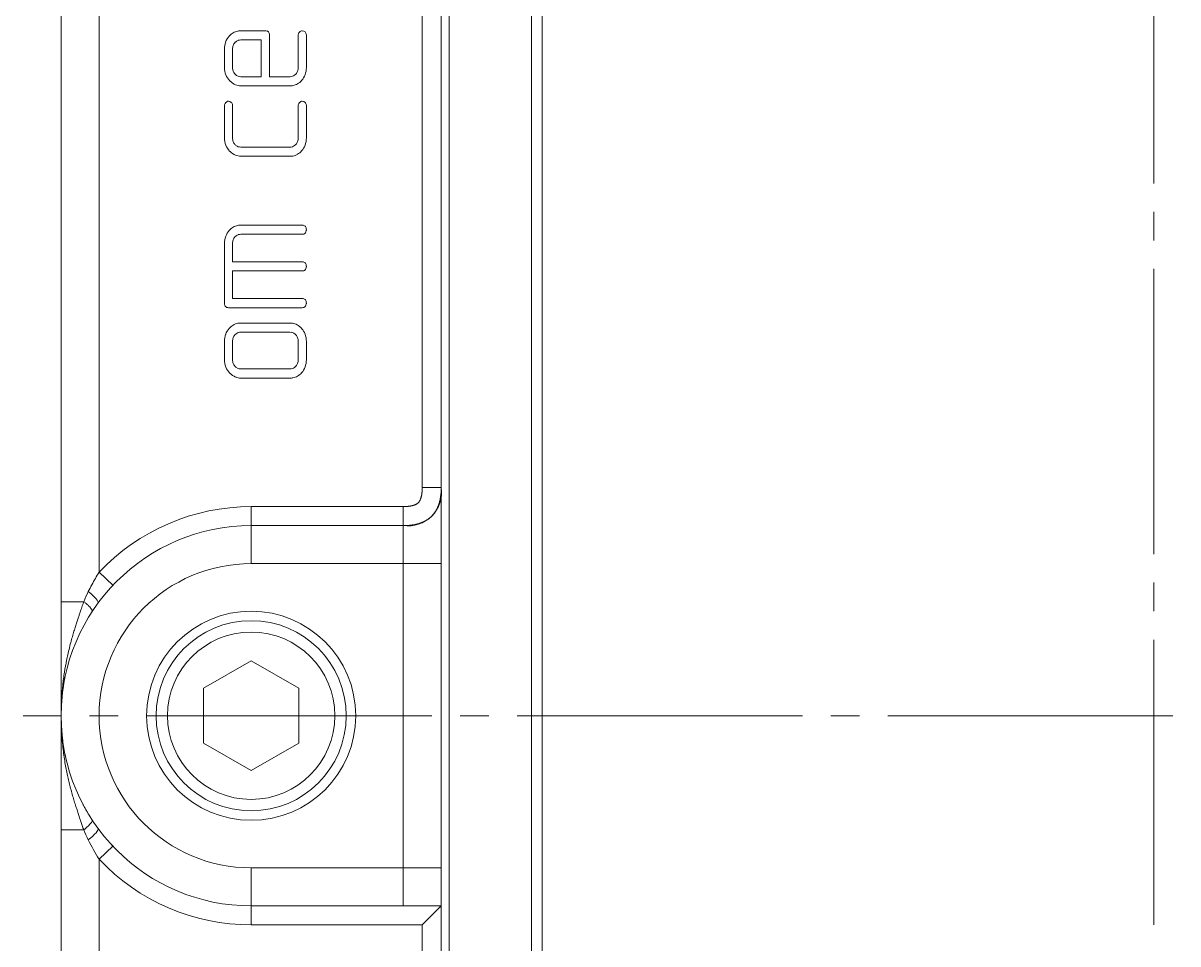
# Model space of a CAD drawing. Header units: millimetres. Extents: x -337 to 383, y -252 to 375.
# Drawn here: x -59.5 to 1.3, y -12 to 36.4 of the extents above; entities that cross this region are included whole.
import ezdxf

# ---------------------------------------------------------------- set-up
doc = ezdxf.new("R2010")
doc.units = ezdxf.units.MM
doc.linetypes.add('K5LT_AXLED', pattern=[19.5, 15, -1.5, 1.5, -1.5])
doc.linetypes.add('K5LT_THIN', pattern=[0])

# ---------------------------------------------------------------- blocks, each defined once
blk = doc.blocks.new('U2')
at = {"color": 30, "linetype": 'K5LT_AXLED', "lineweight": 18, "true_color": 0xff8000}
for p, q in [((0, 82), (0, -82)), ((59.5, 0), (-59.5, 0))]:
    blk.add_line(p, q, dxfattribs=at)
at = {"color": 7, "linetype": 'K5LT_THIN', "lineweight": 18}
for p, q in [((-57.5, 6), (-57.5, 70)), ((-57.5, 70), (-57.5, 1.403)), ((-55.5, 7.55), (-55.5, 62.45)), ((-37.5, 55), (-37.5, -55)), ((-37.074, 55), (-37.074, -55)), ((-32.758, 55), (-32.758, -55)), ((-32.185, 55), (-32.185, -55)), ((-38.5, 45.029), (-38.5, 12)), ((-46.75, 36.027), (-48.045, 36.027)), ((-46.592, 35.97), (-46.609, 35.986)), ((-44.811, 36.027), (-44.824, 36.026)), ((-44.735, 36.011), (-44.811, 36.027)), ((-44.664, 35.964), (-44.735, 36.011)), ((-48.29, 35.463), (-48.351, 35.405)), ((-46.966, 35.545), (-48.045, 35.545)), ((-46.966, 33.611), (-46.966, 35.545)), ((-46.534, 33.611), (-46.534, 35.785)), ((-45.026, 35.785), (-45.026, 34.094)), ((-44.595, 35.786), (-44.596, 35.811)), ((-44.595, 34.095), (-44.595, 35.786)), ((-48.908, 35.061), (-48.908, 34.095)), ((-48.477, 35.062), (-48.477, 34.095)), ((-48.122, 33.618), (-48.045, 33.611)), ((-48.045, 33.611), (-46.966, 33.611)), ((-45.457, 33.611), (-46.534, 33.611)), ((-45.151, 33.751), (-45.212, 33.694)), ((-48.638, 33.405), (-48.608, 33.375)), ((-48.045, 33.13), (-45.458, 33.13)), ((-48.692, 32.324), (-48.706, 32.323)), ((-48.617, 32.308), (-48.692, 32.324)), ((-48.546, 32.261), (-48.617, 32.308)), ((-44.811, 32.324), (-44.824, 32.323)), ((-44.735, 32.308), (-44.811, 32.324)), ((-44.664, 32.261), (-44.735, 32.308)), ((-48.908, 32.082), (-48.908, 30.392)), ((-48.477, 32.082), (-48.477, 32.108)), ((-48.477, 30.39), (-48.477, 32.082)), ((-45.026, 32.082), (-45.026, 30.39)), ((-44.595, 32.082), (-44.596, 32.108)), ((-44.595, 30.392), (-44.595, 32.082)), ((-48.045, 29.907), (-48.123, 29.914)), ((-45.458, 29.907), (-48.045, 29.907)), ((-45.151, 30.047), (-45.212, 29.99)), ((-48.638, 29.701), (-48.608, 29.671)), ((-48.045, 29.426), (-45.458, 29.426)), ((-44.811, 25.806), (-48.045, 25.806)), ((-44.647, 25.739), (-44.655, 25.747)), ((-48.351, 25.184), (-48.29, 25.242)), ((-48.045, 25.325), (-44.811, 25.325)), ((-44.811, 25.325), (-44.762, 25.328)), ((-48.908, 24.841), (-48.908, 21.703)), ((-48.477, 23.875), (-48.477, 24.841)), ((-44.811, 23.875), (-48.477, 23.875)), ((-44.647, 23.807), (-44.655, 23.816)), ((-48.477, 23.393), (-44.811, 23.393)), ((-48.477, 21.943), (-48.477, 23.393)), ((-44.811, 23.393), (-44.762, 23.397)), ((-44.811, 21.943), (-48.477, 21.943)), ((-44.647, 21.876), (-44.655, 21.885)), ((-48.85, 21.518), (-48.833, 21.502)), ((-48.692, 21.462), (-44.811, 21.462)), ((-44.811, 21.462), (-44.762, 21.465)), ((-48.29, 20.09), (-48.351, 20.033)), ((-45.458, 20.655), (-48.045, 20.655)), ((-45.458, 20.173), (-48.045, 20.173)), ((-45.38, 20.166), (-45.458, 20.173)), ((-48.908, 19.689), (-48.908, 18.723)), ((-48.477, 19.69), (-48.477, 18.723)), ((-45.026, 18.723), (-45.026, 19.69)), ((-44.595, 18.723), (-44.595, 19.689)), ((-48.123, 18.246), (-48.045, 18.239)), ((-48.045, 18.239), (-45.458, 18.239)), ((-45.213, 18.322), (-45.151, 18.379)), ((-48.638, 18.033), (-48.608, 18.003)), ((-48.045, 17.757), (-45.458, 17.757)), ((-38.5, 12), (-37.5, 12)), ((-39.5, 11), (-47.5, 11)), ((-47.5, 11), (-47.5, 10)), ((-39.5, 11), (-39.5, 10)), ((-39.5, 10), (-47.5, 10)), ((-47.5, 8), (-47.5, 10)), ((-39.5, 10), (-39.5, 10)), ((-39.5, 10), (-39.5, 8)), ((-39.5, 8), (-47.5, 8)), ((-37.5, 8), (-39.5, 8)), ((-39.5, 8), (-39.5, -8)), ((-55.5, 7.55), (-54.773, 6.863)), ((-57.5, 0), (-57.5, 6)), ((-57.5, 6), (-56.306, 6)), ((-47.5, 2.887), (-50, 1.443)), ((-45, 1.443), (-47.5, 2.887)), ((-57.5, 0.061), (-57.5, 1.403)), ((-50, 1.443), (-50, -1.443)), ((-45, -1.443), (-45, 1.443)), ((-57.5, 0.061), (-57.5, -0.832)), ((-57.5, -6), (-57.5, 0)), ((-57.5, 0), (-57.5, 0)), ((-57.5, -0.003), (-57.5, -0.006)), ((-57.5, -0.02), (-57.5, -1.409)), ((-50, -1.443), (-47.5, -2.887)), ((-47.5, -2.887), (-45, -1.443)), ((-57.5, -2.021), (-57.5, -2.634)), ((-57.5, -2.634), (-57.5, -6)), ((-57.5, -70), (-57.5, -6)), ((-57.5, -6), (-56.306, -6)), ((-55.5, -7.55), (-54.773, -6.863)), ((-55.5, -62.45), (-55.5, -7.55)), ((-47.5, -8), (-47.5, -10)), ((-47.5, -8), (-39.5, -8)), ((-39.5, -8), (-37.5, -8)), ((-39.5, -8), (-39.5, -10)), ((-47.5, -10), (-39.5, -10)), ((-47.5, -11), (-47.5, -10)), ((-39.5, -10), (-37.5, -10)), ((-38.5, -11), (-37.5, -10)), ((-47.5, -11), (-38.5, -11)), ((-38.5, -11), (-38.5, -45.029))]:
    blk.add_line(p, q, dxfattribs=at)
for radius in [5.5, 5, 4.4]:
    blk.add_circle((-47.5, 0), radius, dxfattribs=at)
for centre, radius, start, end in [((-47.996, 35.162), 0.883, 120.59846, 138.7068), ((-48.068, 35.282), 0.743, 100.83959, 120.59846), ((-48.054, 35.212), 0.814, 95.25842, 100.83959), ((-48.045, 35.11), 0.917, 90, 95.25842), ((-46.75, 35.723), 0.304, 73.84298, 90), ((-46.712, 35.855), 0.167, 51.98474, 73.84298), ((-46.716, 35.852), 0.172, 17.26539, 43.63129), ((-46.931, 35.785), 0.396, 0, 17.26539), ((-44.818, 35.785), 0.208, 157.21344, 180), ((-44.734, 35.75), 0.3, 138.25068, 157.21344), ((-44.746, 35.761), 0.283, 119.97982, 138.25065), ((-44.811, 35.873), 0.154, 95.08682, 119.97982), ((-44.792, 35.824), 0.19, 23.99201, 47.70326), ((-44.863, 35.792), 0.268, 4.07796, 23.99201), ((-47.807, 35.061), 1.101, 160.04237, 180), ((-47.935, 35.108), 0.965, 138.7068, 160.04237), ((-47.921, 35.062), 0.555, 159.96595, 180), ((-47.998, 35.09), 0.473, 138.24508, 159.96595), ((-48.054, 35.159), 0.385, 108.63163, 127.93408), ((-48.045, 35.133), 0.413, 90, 108.63163), ((-47.847, 34.095), 1.061, 180, 201.32372), ((-47.921, 34.095), 0.555, 180, 200.03405), ((-45.582, 34.094), 0.555, 339.98391, 0), ((-45.704, 34.095), 1.109, 339.95769, 0), ((-47.99, 34.04), 0.907, 201.32372, 224.40217), ((-47.998, 34.067), 0.473, 200.03405, 221.75492), ((-48.017, 34.05), 0.449, 221.75493, 239.77376), ((-48.055, 33.984), 0.372, 239.77376, 259.57034), ((-45.457, 34.023), 0.412, 270, 288.63298), ((-45.448, 33.997), 0.384, 288.63298, 307.93561), ((-45.504, 34.066), 0.473, 318.27163, 339.98391), ((-45.55, 34.039), 0.945, 318.23104, 339.95769), ((-47.94, 34.075), 0.967, 226.3598, 246.43868), ((-48.045, 33.835), 0.705, 246.43868, 270), ((-45.458, 34.035), 0.905, 270, 275.0654), ((-45.449, 33.942), 0.812, 275.0654, 280.41479), ((-45.437, 33.876), 0.744, 280.41479, 300.20811), ((-45.514, 34.007), 0.896, 300.20811, 318.23105), ((-48.615, 32.047), 0.3, 138.24305, 157.21086), ((-48.628, 32.058), 0.283, 119.96972, 138.24305), ((-48.692, 32.17), 0.154, 95.07718, 119.96972), ((-48.673, 32.12), 0.19, 23.97114, 47.68448), ((-44.734, 32.047), 0.3, 138.25828, 157.22115), ((-44.746, 32.058), 0.283, 119.98996, 138.25827), ((-44.811, 32.17), 0.154, 95.09649, 119.98996), ((-44.792, 32.12), 0.19, 23.98209, 47.69387), ((-48.699, 32.082), 0.208, 157.21086, 180), ((-48.745, 32.089), 0.268, 4.07131, 23.97114), ((-44.818, 32.082), 0.209, 157.22115, 180), ((-44.863, 32.089), 0.268, 4.07276, 23.98209), ((-47.847, 30.392), 1.061, 180, 201.31907), ((-47.921, 30.39), 0.555, 180, 200.02771), ((-45.582, 30.39), 0.555, 339.97229, 0), ((-45.704, 30.392), 1.109, 339.9627, 0), ((-47.99, 30.336), 0.907, 201.31907, 224.39357), ((-47.999, 30.362), 0.473, 200.02771, 221.7482), ((-48.017, 30.346), 0.448, 221.7482, 239.76474), ((-48.055, 30.28), 0.372, 239.76474, 259.56308), ((-45.458, 30.319), 0.412, 270, 288.63305), ((-45.449, 30.293), 0.384, 288.63305, 307.93446), ((-45.504, 30.362), 0.473, 318.25179, 339.97229), ((-45.55, 30.335), 0.945, 318.23734, 339.9627), ((-47.94, 30.371), 0.967, 226.35975, 246.43811), ((-48.045, 30.131), 0.705, 246.43811, 270), ((-45.458, 30.33), 0.905, 270, 275.06855), ((-45.449, 30.237), 0.811, 275.06855, 280.42131), ((-45.437, 30.171), 0.744, 280.42131, 300.21579), ((-45.514, 30.303), 0.896, 300.21579, 318.23735), ((-47.935, 24.887), 0.964, 138.71061, 160.04655), ((-47.997, 24.941), 0.883, 120.6047, 138.71061), ((-48.068, 25.062), 0.742, 100.84402, 120.6047), ((-48.055, 24.992), 0.813, 95.26066, 100.84402), ((-48.045, 24.89), 0.916, 90, 95.26066), ((-44.811, 25.552), 0.255, 69.34898, 90), ((-44.787, 25.615), 0.187, 45.18819, 69.34898), ((-44.825, 25.602), 0.224, 16.62526, 37.5278), ((-45.969, 25.943), 1.43, 337.54284, 342.92887), ((-44.948, 25.565), 0.353, 0, 16.62526), ((-44.738, 25.565), 0.143, 342.92887, 0), ((-47.807, 24.841), 1.101, 160.04655, 180), ((-47.921, 24.841), 0.555, 159.9734, 180), ((-47.998, 24.869), 0.473, 138.256, 159.9734), ((-48.054, 24.939), 0.384, 108.63352, 127.9347), ((-48.045, 24.913), 0.412, 90, 108.63352), ((-44.795, 25.524), 0.199, 279.57547, 300.62166), ((-44.774, 25.488), 0.156, 300.62166, 324.37247), ((-44.811, 23.62), 0.255, 69.34898, 90), ((-44.787, 23.684), 0.187, 45.18819, 69.34898), ((-44.825, 23.671), 0.224, 16.62526, 37.5278), ((-44.948, 23.634), 0.353, 0, 16.62526), ((-44.795, 23.593), 0.199, 279.57547, 300.62166), ((-44.774, 23.556), 0.156, 300.62166, 324.37247), ((-45.969, 24.012), 1.43, 337.54284, 342.92887), ((-44.738, 23.634), 0.143, 342.92887, 0), ((-44.811, 21.689), 0.255, 69.34898, 90), ((-44.787, 21.752), 0.187, 45.18819, 69.34898), ((-44.825, 21.739), 0.224, 16.62526, 37.5278), ((-48.512, 21.703), 0.396, 180, 197.268), ((-48.726, 21.636), 0.171, 197.268, 223.63405), ((-48.73, 21.634), 0.167, 231.98757, 253.84525), ((-48.692, 21.765), 0.304, 253.84525, 270), ((-44.795, 21.661), 0.199, 279.57547, 300.62166), ((-44.774, 21.625), 0.156, 300.62166, 324.37247), ((-45.969, 22.08), 1.43, 337.54284, 342.92887), ((-44.948, 21.702), 0.353, 0, 16.62526), ((-44.738, 21.702), 0.143, 342.92887, 0), ((-47.806, 19.689), 1.102, 160.05156, 180), ((-47.935, 19.736), 0.965, 138.72101, 160.05156), ((-47.996, 19.79), 0.883, 120.61737, 138.72101), ((-48.068, 19.911), 0.742, 100.85468, 120.61737), ((-48.054, 19.787), 0.384, 108.63494, 127.93542), ((-48.055, 19.841), 0.813, 95.2658, 100.85468), ((-48.045, 19.761), 0.412, 90, 108.63494), ((-48.045, 19.739), 0.916, 90, 95.2658), ((-45.458, 19.83), 0.825, 71.37079, 90), ((-45.447, 19.801), 0.372, 59.74427, 79.5457), ((-45.486, 19.734), 0.448, 41.73142, 59.74427), ((-45.44, 19.883), 0.769, 52.06672, 71.37079), ((-45.501, 19.804), 0.869, 46.73682, 52.06672), ((-45.591, 19.708), 1, 41.76895, 46.73682), ((-45.55, 19.745), 0.945, 20.04231, 41.76896), ((-45.704, 19.689), 1.109, 0, 20.04231), ((-47.921, 19.69), 0.556, 159.98117, 180), ((-47.998, 19.718), 0.473, 138.26859, 159.98117), ((-45.505, 19.718), 0.473, 20.01883, 41.73142), ((-45.582, 19.69), 0.556, 0, 20.01883), ((-47.847, 18.723), 1.061, 180, 201.32372), ((-47.99, 18.667), 0.907, 201.32372, 224.40217), ((-47.921, 18.723), 0.556, 180, 200.01883), ((-47.998, 18.694), 0.473, 200.01883, 221.73141), ((-48.017, 18.678), 0.448, 221.73142, 239.74427), ((-48.055, 18.611), 0.372, 239.74427, 259.5457), ((-45.458, 18.651), 0.412, 270, 288.63494), ((-45.449, 18.625), 0.384, 288.63494, 307.93542), ((-45.505, 18.694), 0.473, 318.26858, 339.98117), ((-45.582, 18.723), 0.556, 339.98117, 0), ((-45.55, 18.667), 0.945, 318.23104, 339.95769), ((-45.704, 18.723), 1.109, 339.95769, 0), ((-47.94, 18.703), 0.967, 226.3598, 246.43868), ((-48.045, 18.463), 0.705, 246.43868, 270), ((-45.458, 18.662), 0.905, 270, 275.0654), ((-45.449, 18.569), 0.812, 275.0654, 280.41479), ((-45.437, 18.503), 0.744, 280.41479, 300.20811), ((-45.514, 18.635), 0.896, 300.20811, 318.23105), ((-39.25, 11.75), 1.768, 261.86966, 8.13004), ((-47.5, 0), 11, 90, 136.65824), ((-47.5, 0), 10, 90, 270), ((-47.5, 0), 8, 90, 270), ((-47.5, 0), 11, 223.34176, 270), ((-39.25, -11.75), 1.768, 97.96722, 98.13093)]:
    blk.add_arc(centre, radius, start, end, dxfattribs=at)
for centre, major_axis, start_param, end_param in [((-56.353, 6.528), (-0.805, 0.593), 3.141593, 4.481401), ((-56.353, -6.528), (0.805, 0.593), 4.943377, 6.283185)]:
    blk.add_ellipse(centre, major_axis=major_axis, ratio=0.173421, start_param=start_param, end_param=end_param, dxfattribs=at)
for points, knots in [([(-39.5, 11), (-39.486, 11), (-39.475, 11), (-39.451, 11), (-39.439, 11.001), (-39.394, 11.002), (-39.361, 11.003), (-39.314, 11.006), (-39.297, 11.007), (-39.265, 11.01), (-39.249, 11.012), (-39.221, 11.015), (-39.209, 11.016), (-39.183, 11.02), (-39.17, 11.021), (-39.145, 11.025), (-39.132, 11.027), (-39.106, 11.032), (-39.093, 11.034), (-39.067, 11.04), (-39.054, 11.043), (-39.036, 11.047), (-39.031, 11.048), (-39.016, 11.052), (-39.006, 11.054), (-38.987, 11.06), (-38.977, 11.062), (-38.957, 11.068), (-38.947, 11.072), (-38.928, 11.078), (-38.918, 11.082), (-38.907, 11.086), (-38.905, 11.087), (-38.896, 11.09), (-38.889, 11.093), (-38.875, 11.099), (-38.867, 11.102), (-38.853, 11.109), (-38.846, 11.112), (-38.831, 11.119), (-38.824, 11.123), (-38.811, 11.13), (-38.805, 11.133), (-38.794, 11.14), (-38.789, 11.143), (-38.779, 11.149), (-38.774, 11.153), (-38.764, 11.159), (-38.76, 11.163), (-38.755, 11.166), (-38.754, 11.167), (-38.745, 11.173), (-38.737, 11.18), (-38.722, 11.193), (-38.715, 11.199), (-38.708, 11.207), (-38.707, 11.207), (-38.707, 11.207), (-38.707, 11.208), (-38.699, 11.215), (-38.693, 11.222), (-38.68, 11.237), (-38.673, 11.245), (-38.667, 11.254), (-38.666, 11.255), (-38.663, 11.26), (-38.659, 11.264), (-38.653, 11.274), (-38.649, 11.279), (-38.643, 11.289), (-38.64, 11.294), (-38.633, 11.305), (-38.63, 11.311), (-38.623, 11.324), (-38.619, 11.331), (-38.612, 11.346), (-38.609, 11.353), (-38.602, 11.367), (-38.599, 11.375), (-38.593, 11.389), (-38.59, 11.396), (-38.587, 11.405), (-38.586, 11.407), (-38.582, 11.418), (-38.578, 11.428), (-38.572, 11.447), (-38.568, 11.457), (-38.562, 11.477), (-38.56, 11.487), (-38.554, 11.506), (-38.552, 11.516), (-38.548, 11.531), (-38.547, 11.536), (-38.543, 11.554), (-38.54, 11.567), (-38.534, 11.593), (-38.532, 11.606), (-38.527, 11.632), (-38.525, 11.645), (-38.521, 11.67), (-38.52, 11.683), (-38.516, 11.709), (-38.515, 11.721), (-38.512, 11.749), (-38.51, 11.765), (-38.507, 11.797), (-38.506, 11.814), (-38.503, 11.861), (-38.502, 11.894), (-38.5, 11.951), (-38.5, 11.973), (-38.5, 12)], [7.664257, 7.664257, 7.664257, 7.664257, 7.990523, 7.990523, 8.321273, 8.321273, 9.196598, 9.196598, 9.642484, 9.642484, 10.095224, 10.095224, 10.446111, 10.446111, 10.820208, 10.820208, 11.201138, 11.201138, 11.590201, 11.590201, 11.989027, 11.989027, 12.151955, 12.151955, 12.468122, 12.468122, 12.792813, 12.792813, 13.127697, 13.127697, 13.474894, 13.474894, 13.529832, 13.529832, 13.79585, 13.79585, 14.071454, 14.071454, 14.358425, 14.358425, 14.658893, 14.658893, 14.909261, 14.909261, 15.15159, 15.15159, 15.386753, 15.386753, 15.615738, 15.615738, 15.641164, 15.641164, 16.067463, 16.067463, 16.484057, 16.484057, 16.5, 16.5, 16.515943, 16.515943, 16.932537, 16.932537, 17.358836, 17.358836, 17.384262, 17.384262, 17.613247, 17.613247, 17.84841, 17.84841, 18.090739, 18.090739, 18.341107, 18.341107, 18.641575, 18.641575, 18.928546, 18.928546, 19.20415, 19.20415, 19.470168, 19.470168, 19.525106, 19.525106, 19.872303, 19.872303, 20.207187, 20.207187, 20.531878, 20.531878, 20.848045, 20.848045, 21.010973, 21.010973, 21.409799, 21.409799, 21.798862, 21.798862, 22.179792, 22.179792, 22.553889, 22.553889, 22.904776, 22.904776, 23.357516, 23.357516, 23.803402, 23.803402, 24.678727, 24.678727, 25.335743, 25.335743, 25.335743, 25.335743]), ([(-37.5, 12), (-37.5, 12), (-37.5, 12), (-37.5, 11.996), (-37.5, 11.991), (-37.5, 11.983), (-37.5, 11.978), (-37.5, 11.965), (-37.5, 11.956), (-37.501, 11.93), (-37.501, 11.913), (-37.502, 11.862), (-37.504, 11.827), (-37.506, 11.788), (-37.506, 11.784), (-37.508, 11.752), (-37.51, 11.724), (-37.514, 11.673), (-37.517, 11.65), (-37.521, 11.607), (-37.524, 11.588), (-37.529, 11.55), (-37.531, 11.531), (-37.537, 11.492), (-37.54, 11.472), (-37.547, 11.431), (-37.551, 11.41), (-37.56, 11.367), (-37.564, 11.346), (-37.572, 11.312), (-37.575, 11.299), (-37.581, 11.277), (-37.583, 11.268), (-37.59, 11.241), (-37.595, 11.223), (-37.605, 11.187), (-37.611, 11.168), (-37.623, 11.13), (-37.63, 11.11), (-37.642, 11.076), (-37.647, 11.061), (-37.654, 11.043), (-37.656, 11.04), (-37.659, 11.03), (-37.662, 11.024), (-37.67, 11.005), (-37.675, 10.992), (-37.685, 10.969), (-37.689, 10.958), (-37.694, 10.948)], [0.000792, 0.000792, 0.000792, 0.000792, 0.006087, 0.006087, 0.336764, 0.336764, 0.674619, 0.674619, 1.35033, 1.35033, 2.701753, 2.701753, 5.404597, 5.404597, 5.728461, 5.728461, 7.892144, 7.892144, 9.720424, 9.720424, 11.240929, 11.240929, 12.717687, 12.717687, 14.312901, 14.312901, 15.962314, 15.962314, 17.675805, 17.675805, 18.684468, 18.684468, 19.424633, 19.424633, 20.874202, 20.874202, 22.392419, 22.392419, 23.992099, 23.992099, 25.222911, 25.222911, 25.496951, 25.496951, 26.034785, 26.034785, 27.117766, 27.117766, 28, 28, 28, 28]), ([(-37.5, 12), (-37.5, 12), (-37.5, 12), (-37.5, 11.997), (-37.5, 11.994), (-37.5, 11.991), (-37.5, 11.99), (-37.5, 11.987), (-37.5, 11.984), (-37.5, 11.975), (-37.5, 11.969), (-37.5, 11.95), (-37.5, 11.937), (-37.501, 11.898), (-37.502, 11.872), (-37.505, 11.805), (-37.507, 11.764), (-37.512, 11.699), (-37.514, 11.676), (-37.519, 11.629), (-37.522, 11.605), (-37.527, 11.562), (-37.529, 11.544), (-37.535, 11.505), (-37.538, 11.485), (-37.545, 11.444), (-37.549, 11.423), (-37.554, 11.395), (-37.556, 11.388), (-37.557, 11.381)], [0.000621, 0.000621, 0.000621, 0.000621, 0.005, 0.005, 0.184558, 0.184558, 0.201302, 0.201302, 0.36933, 0.36933, 0.738873, 0.738873, 1.477959, 1.477959, 2.956131, 2.956131, 5.356131, 5.356131, 6.707481, 6.707481, 8.097291, 8.097291, 9.190513, 9.190513, 10.371057, 10.371057, 11.5914, 11.5914, 12, 12, 12, 12]), ([(-37.5, 12), (-37.5, 12), (-37.5, 12), (-37.5, 11.998), (-37.5, 11.997), (-37.5, 11.993), (-37.5, 11.992), (-37.5, 11.99), (-37.5, 11.99), (-37.5, 11.986), (-37.5, 11.983), (-37.5, 11.973), (-37.5, 11.967), (-37.5, 11.946), (-37.501, 11.932), (-37.501, 11.903), (-37.502, 11.888), (-37.503, 11.858), (-37.503, 11.843), (-37.504, 11.828), (-37.504, 11.827), (-37.505, 11.807), (-37.506, 11.787), (-37.507, 11.768)], [0.000409, 0.000409, 0.000409, 0.000409, 0.003, 0.003, 0.065129, 0.065129, 0.1304, 0.1304, 0.142075, 0.142075, 0.26094, 0.26094, 0.52202, 0.52202, 1.044181, 1.044181, 1.644181, 1.644181, 2.214641, 2.214641, 2.244181, 2.244181, 3, 3, 3, 3]), ([(-37.5, 12), (-37.5, 11.994), (-37.5, 11.988), (-37.5, 11.976), (-37.5, 11.97), (-37.5, 11.958), (-37.5, 11.952), (-37.501, 11.933), (-37.501, 11.92), (-37.501, 11.908)], [0.0003501, 0.0003501, 0.0003501, 0.0003501, 0.2, 0.2, 0.4, 0.4, 0.6, 0.6, 1, 1, 1, 1]), ([(-39.372, 10.002), (-39.346, 10.003), (-39.32, 10.004), (-39.261, 10.007), (-39.229, 10.01), (-39.173, 10.014), (-39.15, 10.017), (-39.107, 10.021), (-39.088, 10.024), (-39.05, 10.029), (-39.031, 10.031), (-38.992, 10.037), (-38.972, 10.04), (-38.931, 10.047), (-38.91, 10.051), (-38.867, 10.06), (-38.846, 10.064), (-38.812, 10.072), (-38.799, 10.075), (-38.778, 10.081), (-38.768, 10.083), (-38.741, 10.09), (-38.723, 10.095), (-38.687, 10.105), (-38.668, 10.111), (-38.63, 10.123), (-38.61, 10.13), (-38.576, 10.142), (-38.561, 10.147), (-38.543, 10.154), (-38.54, 10.156), (-38.53, 10.159), (-38.524, 10.162), (-38.505, 10.17), (-38.492, 10.175), (-38.462, 10.188), (-38.446, 10.195), (-38.411, 10.211), (-38.394, 10.22), (-38.358, 10.238), (-38.34, 10.248), (-38.306, 10.267), (-38.29, 10.276), (-38.26, 10.294), (-38.245, 10.304), (-38.215, 10.323), (-38.2, 10.333), (-38.176, 10.351), (-38.165, 10.358), (-38.153, 10.367), (-38.152, 10.368), (-38.147, 10.372), (-38.144, 10.374), (-38.135, 10.381), (-38.129, 10.386), (-38.11, 10.401), (-38.098, 10.41), (-38.062, 10.441), (-38.039, 10.462), (-38.011, 10.489), (-38.005, 10.495), (-37.999, 10.501), (-37.998, 10.502), (-37.997, 10.503), (-37.996, 10.504), (-37.996, 10.504)], [0, 0, 0, 0, 2.047485, 2.047485, 4.572906, 4.572906, 6.400547, 6.400547, 7.920327, 7.920327, 9.396459, 9.396459, 10.991114, 10.991114, 12.639924, 12.639924, 14.352841, 14.352841, 15.362128, 15.362128, 16.102164, 16.102164, 17.551697, 17.551697, 19.069547, 19.069547, 20.668832, 20.668832, 21.899045, 21.899045, 22.173028, 22.173028, 22.711031, 22.711031, 23.794231, 23.794231, 25.213002, 25.213002, 26.726984, 26.726984, 28.355111, 28.355111, 29.751779, 29.751779, 31.136621, 31.136621, 32.511116, 32.511116, 33.513801, 33.513801, 33.667491, 33.667491, 33.968819, 33.968819, 34.573536, 34.573536, 35.789536, 35.789536, 38.236868, 38.236868, 38.835905, 38.835905, 38.935722, 38.935722, 39, 39, 39, 39]), ([(-39.042, 10.03), (-39.037, 10.03), (-39.033, 10.031), (-39.021, 10.033), (-39.013, 10.034), (-38.989, 10.038), (-38.973, 10.04), (-38.937, 10.046), (-38.916, 10.05), (-38.874, 10.059), (-38.852, 10.063), (-38.816, 10.071), (-38.801, 10.075), (-38.778, 10.081), (-38.768, 10.083), (-38.741, 10.09), (-38.723, 10.095), (-38.687, 10.105), (-38.668, 10.111), (-38.63, 10.123), (-38.61, 10.13), (-38.576, 10.142), (-38.561, 10.147), (-38.543, 10.154), (-38.54, 10.156), (-38.53, 10.159), (-38.524, 10.162), (-38.505, 10.17), (-38.492, 10.175), (-38.462, 10.188), (-38.446, 10.195), (-38.411, 10.211), (-38.394, 10.22), (-38.358, 10.238), (-38.34, 10.248), (-38.306, 10.267), (-38.29, 10.276), (-38.26, 10.294), (-38.245, 10.304), (-38.215, 10.323), (-38.2, 10.333), (-38.176, 10.351), (-38.165, 10.358), (-38.153, 10.367), (-38.152, 10.368), (-38.147, 10.372), (-38.144, 10.374), (-38.135, 10.381), (-38.129, 10.386), (-38.11, 10.401), (-38.098, 10.41), (-38.062, 10.441), (-38.039, 10.462), (-38.011, 10.489), (-38.005, 10.495), (-37.999, 10.501), (-37.998, 10.502), (-37.997, 10.503), (-37.996, 10.504), (-37.996, 10.504)], [0, 0, 0, 0, 0.376174, 0.376174, 1.074784, 1.074784, 2.472003, 2.472003, 4.314394, 4.314394, 6.228468, 6.228468, 7.541351, 7.541351, 8.369607, 8.369607, 9.991934, 9.991934, 11.690719, 11.690719, 13.480644, 13.480644, 14.859918, 14.859918, 15.16657, 15.16657, 15.768679, 15.768679, 16.980948, 16.980948, 18.568887, 18.568887, 20.263388, 20.263388, 22.085644, 22.085644, 23.648843, 23.648843, 25.198807, 25.198807, 26.737189, 26.737189, 27.859635, 27.859635, 28.03165, 28.03165, 28.368905, 28.368905, 29.045722, 29.045722, 30.406703, 30.406703, 33.145827, 33.145827, 33.816339, 33.816339, 33.928058, 33.928058, 34, 34, 34, 34]), ([(-38.522, 10.163), (-38.52, 10.163), (-38.519, 10.164), (-38.504, 10.17), (-38.49, 10.176), (-38.461, 10.188), (-38.444, 10.196), (-38.41, 10.212), (-38.392, 10.22), (-38.356, 10.239), (-38.338, 10.249), (-38.304, 10.268), (-38.289, 10.277), (-38.258, 10.295), (-38.243, 10.305), (-38.213, 10.324), (-38.199, 10.334), (-38.174, 10.352), (-38.165, 10.359), (-38.153, 10.367), (-38.152, 10.368), (-38.147, 10.372), (-38.144, 10.374), (-38.135, 10.381), (-38.129, 10.386), (-38.11, 10.401), (-38.098, 10.411), (-38.062, 10.441), (-38.039, 10.462), (-38.011, 10.489), (-38.005, 10.495), (-37.999, 10.501), (-37.998, 10.502), (-37.997, 10.503), (-37.996, 10.504), (-37.996, 10.504)], [1.703285, 1.703285, 1.703285, 1.703285, 1.931898, 1.931898, 3.57122, 3.57122, 5.671468, 5.671468, 7.913149, 7.913149, 10.323833, 10.323833, 12.391728, 12.391728, 14.442105, 14.442105, 16.477012, 16.477012, 17.884635, 17.884635, 18.11201, 18.11201, 18.558862, 18.558862, 19.455631, 19.455631, 21.258908, 21.258908, 24.888223, 24.888223, 25.757238, 25.757238, 25.90491, 25.90491, 26, 26, 26, 26]), ([(-55.5, 7.55), (-55.567, 7.443), (-55.698, 7.226), (-55.889, 6.885), (-56.009, 6.65), (-56.069, 6.528)], [0, 0, 0, 0, 1.955959, 3.911919, 6, 6, 6, 6]), ([(-57.5, 0), (-57.5, 0.008), (-57.5, 0.023), (-57.5, 0.047), (-57.5, 0.073), (-57.5, 0.11), (-57.499, 0.178), (-57.497, 0.313), (-57.49, 0.577), (-57.469, 1.017), (-57.418, 1.615), (-57.332, 2.271), (-57.224, 2.873), (-57.117, 3.36), (-57.021, 3.749), (-56.932, 4.075), (-56.847, 4.367), (-56.768, 4.626), (-56.693, 4.862), (-56.624, 5.073), (-56.561, 5.266), (-56.506, 5.431), (-56.457, 5.577), (-56.411, 5.71), (-56.367, 5.833), (-56.332, 5.931), (-56.313, 5.982), (-56.306, 6)], [0, 0, 0, 0, 0.113665, 0.216928, 0.320571, 0.481867, 0.738927, 1.261303, 2.358687, 4.422072, 7.399362, 10.712824, 13.609529, 15.850569, 17.575096, 19.101027, 20.454818, 21.697975, 22.75563, 23.76418, 24.640927, 25.429931, 26.042893, 26.640242, 27.269097, 27.744891, 28, 28, 28, 28]), ([(-55.872, 5.469), (-55.864, 5.482), (-55.859, 5.513), (-55.882, 5.573), (-55.926, 5.642), (-55.99, 5.719), (-56.075, 5.805), (-56.181, 5.9), (-56.262, 5.966), (-56.306, 6)], [0, 0, 0, 0, 1.667658, 3.125721, 4.434807, 5.788117, 7.155489, 8.553985, 10, 10, 10, 10]), ([(-57.5, 0.025), (-57.5, 0.034), (-57.5, 0.043), (-57.5, 0.065), (-57.5, 0.078), (-57.499, 0.118), (-57.499, 0.144), (-57.498, 0.224), (-57.496, 0.278), (-57.491, 0.437), (-57.486, 0.543), (-57.47, 0.779), (-57.46, 0.908), (-57.433, 1.167), (-57.417, 1.296), (-57.372, 1.604), (-57.341, 1.783), (-57.306, 1.961)], [0, 0, 0, 0, 0.218071, 0.218071, 0.545178, 0.545178, 1.199392, 1.199392, 2.507819, 2.507819, 5.124673, 5.124673, 8.324673, 8.324673, 11.524673, 11.524673, 16, 16, 16, 16]), ([(-56.306, -6), (-56.337, -5.927), (-56.386, -5.778), (-56.461, -5.566), (-56.532, -5.352), (-56.605, -5.132), (-56.684, -4.888), (-56.767, -4.628), (-56.853, -4.349), (-56.938, -4.054), (-57.02, -3.75), (-57.097, -3.442), (-57.169, -3.128), (-57.236, -2.798), (-57.299, -2.447), (-57.358, -2.071), (-57.408, -1.67), (-57.457, -1.175), (-57.483, -0.758), (-57.494, -0.449), (-57.496, -0.334), (-57.498, -0.257), (-57.499, -0.197), (-57.499, -0.149), (-57.5, -0.108), (-57.5, -0.076), (-57.5, -0.054), (-57.5, -0.039), (-57.5, -0.028), (-57.5, -0.019), (-57.5, -0.011), (-57.5, -0.004), (-57.5, -0.001)], [0, 0, 0, 0, 1.242093, 2.418437, 3.455008, 4.709596, 6.003526, 7.465086, 9.003975, 10.644703, 12.379693, 14.065875, 15.772612, 17.59128, 19.537832, 21.587551, 23.810789, 26.133788, 29.747796, 30.670457, 31.2202, 31.640895, 31.932541, 32.204275, 32.43721, 32.607117, 32.719587, 32.790797, 32.844974, 32.896783, 32.948458, 33, 33, 33, 33]), ([(-57.5, -0.003), (-57.5, -0.003), (-57.5, -0.003), (-57.5, -0.004), (-57.5, -0.004), (-57.5, -0.005), (-57.5, -0.006), (-57.5, -0.007), (-57.5, -0.008), (-57.5, -0.01), (-57.5, -0.011), (-57.5, -0.015), (-57.5, -0.017), (-57.5, -0.02), (-57.5, -0.02), (-57.5, -0.02), (-57.5, -0.02), (-57.5, -0.021), (-57.5, -0.021), (-57.5, -0.021), (-57.5, -0.022), (-57.5, -0.022), (-57.5, -0.022), (-57.5, -0.022), (-57.5, -0.023), (-57.5, -0.024), (-57.5, -0.024), (-57.5, -0.026), (-57.5, -0.027), (-57.5, -0.03), (-57.5, -0.033), (-57.5, -0.068), (-57.5, -0.102), (-57.499, -0.171), (-57.498, -0.207), (-57.495, -0.315), (-57.493, -0.386), (-57.483, -0.597), (-57.474, -0.734), (-57.45, -1.011), (-57.435, -1.151), (-57.398, -1.431), (-57.377, -1.571), (-57.33, -1.842), (-57.304, -1.973), (-57.276, -2.103)], [0.048203, 0.048203, 0.048203, 0.048203, 0.061201, 0.061201, 0.074058, 0.074058, 0.101436, 0.101436, 0.140379, 0.140379, 0.218265, 0.218265, 0.33256, 0.33256, 0.336273, 0.336273, 0.34913, 0.34913, 0.361988, 0.361988, 0.367457, 0.367457, 0.374845, 0.374845, 0.39369, 0.39369, 0.422164, 0.422164, 0.479112, 0.479112, 0.593006, 0.593006, 2.173201, 2.173201, 3.981186, 3.981186, 7.597155, 7.597155, 14.797155, 14.797155, 21.997155, 21.997155, 29.197155, 29.197155, 36, 36, 36, 36]), ([(-55.871, -5.47), (-55.872, -5.47), (-55.872, -5.469), (-55.872, -5.469), (-55.873, -5.468), (-55.874, -5.466), (-55.875, -5.465), (-55.877, -5.462), (-55.878, -5.46), (-55.882, -5.454), (-55.885, -5.45), (-55.892, -5.438), (-55.898, -5.43), (-55.913, -5.405), (-55.924, -5.389), (-55.955, -5.34), (-55.976, -5.307), (-56.03, -5.219), (-56.063, -5.165), (-56.128, -5.056), (-56.16, -5), (-56.223, -4.889), (-56.255, -4.833), (-56.309, -4.734), (-56.332, -4.69), (-56.355, -4.646)], [0.010157, 0.010157, 0.010157, 0.010157, 0.0175, 0.0175, 0.053846, 0.053846, 0.107692, 0.107692, 0.215385, 0.215385, 0.430769, 0.430769, 0.861539, 0.861539, 1.723077, 1.723077, 3.446155, 3.446155, 6.246155, 6.246155, 9.046155, 9.046155, 11.846155, 11.846155, 14, 14, 14, 14]), ([(-55.871, -5.47), (-55.863, -5.483), (-55.858, -5.515), (-55.883, -5.577), (-55.93, -5.649), (-55.995, -5.725), (-56.077, -5.808), (-56.165, -5.886), (-56.243, -5.951), (-56.288, -5.986), (-56.306, -6)], [0, 0, 0, 0, 1.875266, 3.562733, 5.029291, 6.516383, 7.938792, 9.32963, 10.338538, 11, 11, 11, 11]), ([(-54.773, -6.863), (-54.773, -6.863), (-54.773, -6.863), (-54.773, -6.863), (-54.773, -6.863), (-54.773, -6.863), (-54.773, -6.863), (-54.774, -6.862), (-54.774, -6.862), (-54.775, -6.861), (-54.775, -6.861), (-54.777, -6.859), (-54.778, -6.858), (-54.781, -6.854), (-54.783, -6.852), (-54.79, -6.845), (-54.794, -6.841), (-54.807, -6.827), (-54.815, -6.819), (-54.831, -6.802), (-54.839, -6.793), (-54.862, -6.768), (-54.877, -6.751), (-54.893, -6.734)], [0.000497, 0.000497, 0.000497, 0.000497, 0.009472, 0.009472, 0.013333, 0.013333, 0.053331, 0.053331, 0.106662, 0.106662, 0.213323, 0.213323, 0.426647, 0.426647, 0.853294, 0.853294, 1.706587, 1.706587, 3.306587, 3.306587, 4.906587, 4.906587, 8, 8, 8, 8])]:
    blk.add_open_spline(points, degree=3, knots=knots, dxfattribs=at)
for points, degree in [([(-37.5, 12), (-37.5, 10), (-39.5, 10)], 2), ([(-56.306, 6), (-56.234, 6.196), (-56.153, 6.351), (-56.069, 6.528)], 3), ([(-56.069, -6.528), (-56.15, -6.357), (-56.237, -6.187), (-56.306, -6)], 3), ([(-56.069, -6.528), (-55.897, -6.879), (-55.707, -7.222), (-55.5, -7.55)], 3)]:
    blk.add_open_spline(points, degree=degree, dxfattribs=at)

msp = doc.modelspace()

# ---------------------------------------------------------------- block references
msp.add_blockref('U2', (0, 0))

doc.saveas('drawing.dxf')
